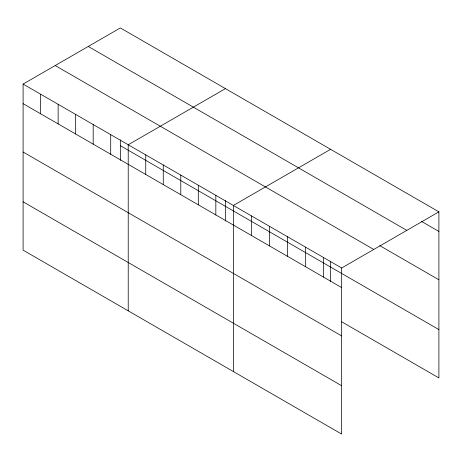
<?xml version="1.0" encoding="UTF-8"?>
<svg xmlns="http://www.w3.org/2000/svg" width="462" height="462" viewBox="0 0 462 462"><rect width="100%" height="100%" fill="white"/><g stroke="black" fill="none" stroke-linecap="round" stroke-linejoin="round"><path stroke-width="0.69" d="M23.1 84.072L341.661 267.989L341.661 434.072L23.1 250.15L23.1 84.072L120.339 27.928L438.9 211.85L438.9 377.928L341.793 321.864M225.462 88.623L128.222 144.762L128.222 310.845M330.59 149.318L233.35 205.457L233.35 371.54M341.661 267.989L438.9 211.85M421.471 221.379L438.9 231.445M88.248 46.454L406.808 230.376M379.764 245.64L438.9 279.781M55.192 65.546L373.752 249.463M120.339 145.669L438.9 329.591M23.1 103.661L341.661 287.583M23.1 152.004L341.661 335.926M23.1 201.807L341.661 385.73M330.59 261.284L330.59 281.768M323.608 257.565L323.608 277.16M305.555 247.147L305.555 266.736M287.503 236.723L287.503 256.318M269.456 226.299L269.456 245.894M251.403 215.881L251.403 235.47M225.462 200.589L225.462 221.073M215.829 195.339L215.829 214.934M198.308 185.227L198.308 204.816M180.786 175.11L180.786 194.704M163.265 164.998L163.265 184.586M145.744 154.88L145.744 174.474M120.339 139.894L120.339 160.383M110.707 134.65L110.707 154.239M93.185 124.532L93.185 144.127M75.664 114.42L75.664 134.009M58.143 104.302L58.143 123.897M40.621 94.184L40.621 113.779"/></g></svg>
